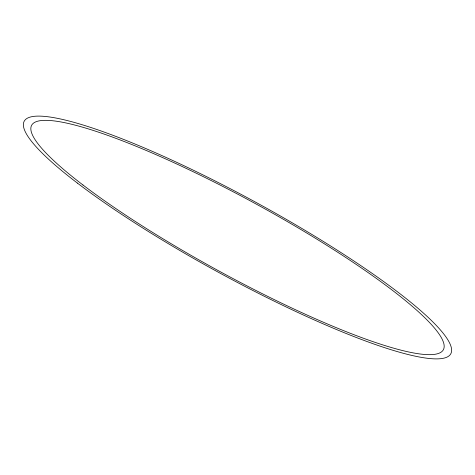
<?xml version="1.0" encoding="UTF-8"?>
<svg xmlns="http://www.w3.org/2000/svg" width="475" height="475" viewBox="0 0 475 475"><rect width="100%" height="100%" fill="white"/><g stroke="black" fill="none" stroke-linecap="round" stroke-linejoin="round"><path stroke-width="0.71" d="M77.407 183.101A242.921 39.674 28.6 0 0 440.693 358.678A242.921 39.674 28.6 0 0 194.406 170.721A242.921 39.674 28.6 0 0 77.407 183.101M82.977 184.995A234.466 38.297 28.6 0 0 433.622 354.463A234.466 38.297 28.6 0 0 195.902 173.042A234.466 38.297 28.6 0 0 82.977 184.995"/></g></svg>
